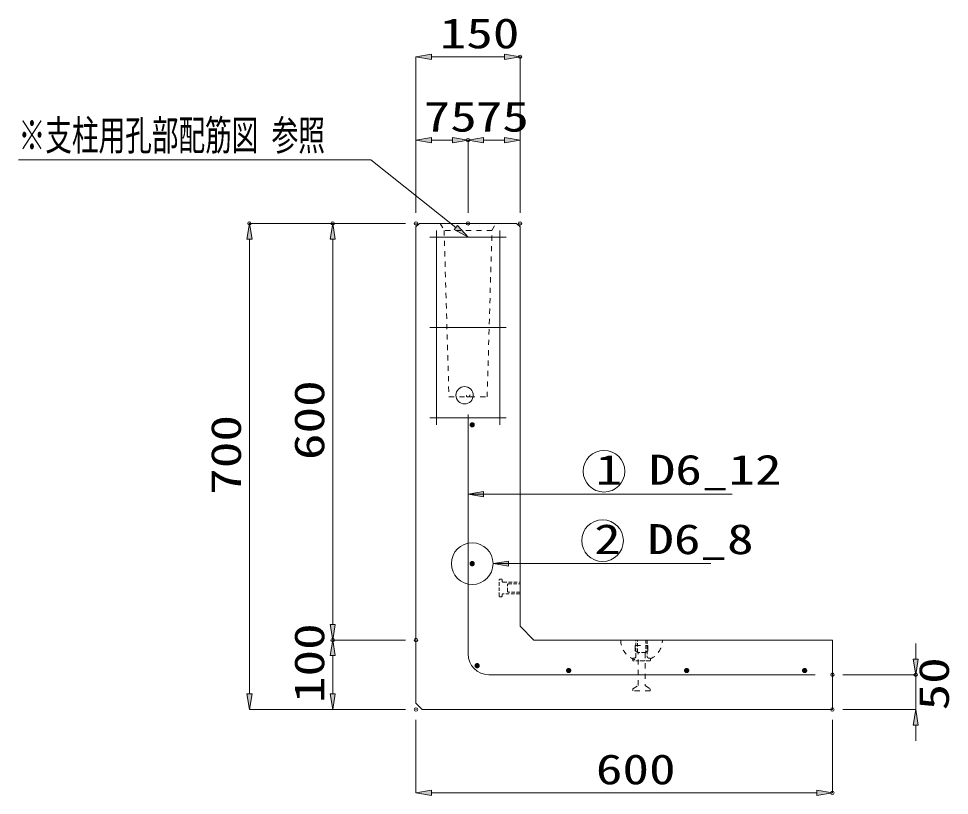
# Model space of a CAD drawing. Units: millimetres, scale not verified. Extents: x 0 to 6300, y 0 to 4455.
# Drawn here: x 3408 to 4749, y 754 to 1872 of the extents above; entities that cross this region are included whole.
import ezdxf
from ezdxf.enums import TextEntityAlignment as Align

# ---------------------------------------------------------------- set-up
doc = ezdxf.new("R2010")
doc.units = ezdxf.units.MM
doc.header["$LTSCALE"] = 10
doc.header["$PDMODE"] = 32
doc.header["$PDSIZE"] = 5
doc.linetypes.add('USER1', pattern=[1.5, 0.75, -0.75])
doc.linetypes.add('USER3', pattern=[0.75, 0.5, -0.25])
for name, color, linetype, lineweight in [('Defpoints_2', 7, 'Continuous', 13), ('S-1', 2, 'USER1', 13), ('S-2', 3, 'Continuous', 13), ('S-4', 4, 'USER3', 13), ('S-Dim', 1, 'Continuous', 13), ('S-Txt', 7, 'Continuous', 13)]:
    doc.layers.add(name, color=color, linetype=linetype, lineweight=lineweight)
doc.styles.add('ＭＳ ゴシック', font='')
doc.styles.get('ＭＳ ゴシック').set_extended_font_data('MS Gothic')

msp = doc.modelspace()

# ---------------------------------------------------------------- hatches: boundary and pattern name
at = {"layer": 'S-2'}
for points in [[(4064.5, 1287.5), (4064.48, 1287.88), (4064.41, 1288.25), (4064.29, 1288.6), (4064.13, 1288.95), (4063.93, 1289.26), (4063.69, 1289.55), (4063.41, 1289.81), (4063.11, 1290.03), (4062.78, 1290.21), (4062.43, 1290.35), (4062.06, 1290.45), (4061.69, 1290.49), (4061.31, 1290.49), (4060.94, 1290.45), (4060.57, 1290.35), (4060.22, 1290.21), (4059.89, 1290.03), (4059.59, 1289.81), (4059.31, 1289.55), (4059.07, 1289.26), (4058.87, 1288.95), (4058.71, 1288.6), (4058.59, 1288.25), (4058.52, 1287.88), (4058.5, 1287.5), (4061.5, 1287.5)], [(4058.5, 1287.5), (4058.52, 1287.12), (4058.59, 1286.75), (4058.71, 1286.4), (4058.87, 1286.05), (4059.07, 1285.74), (4059.31, 1285.45), (4059.59, 1285.19), (4059.89, 1284.97), (4060.22, 1284.79), (4060.57, 1284.65), (4060.94, 1284.55), (4061.31, 1284.51), (4061.69, 1284.51), (4062.06, 1284.55), (4062.43, 1284.65), (4062.78, 1284.79), (4063.11, 1284.97), (4063.41, 1285.19), (4063.69, 1285.45), (4063.93, 1285.74), (4064.13, 1286.05), (4064.29, 1286.4), (4064.41, 1286.75), (4064.48, 1287.12), (4064.5, 1287.5), (4061.5, 1287.5)], [(4064.5, 1087.5), (4064.48, 1087.88), (4064.41, 1088.25), (4064.29, 1088.6), (4064.13, 1088.95), (4063.93, 1089.26), (4063.69, 1089.55), (4063.41, 1089.81), (4063.11, 1090.03), (4062.78, 1090.21), (4062.43, 1090.35), (4062.06, 1090.45), (4061.69, 1090.49), (4061.31, 1090.49), (4060.94, 1090.45), (4060.57, 1090.35), (4060.22, 1090.21), (4059.89, 1090.03), (4059.59, 1089.81), (4059.31, 1089.55), (4059.07, 1089.26), (4058.87, 1088.95), (4058.71, 1088.6), (4058.59, 1088.25), (4058.52, 1087.88), (4058.5, 1087.5), (4061.5, 1087.5)], [(4058.5, 1087.5), (4058.52, 1087.12), (4058.59, 1086.75), (4058.71, 1086.4), (4058.87, 1086.05), (4059.07, 1085.74), (4059.31, 1085.45), (4059.59, 1085.19), (4059.89, 1084.97), (4060.22, 1084.79), (4060.57, 1084.65), (4060.94, 1084.55), (4061.31, 1084.51), (4061.69, 1084.51), (4062.06, 1084.55), (4062.43, 1084.65), (4062.78, 1084.79), (4063.11, 1084.97), (4063.41, 1085.19), (4063.69, 1085.45), (4063.93, 1085.74), (4064.13, 1086.05), (4064.29, 1086.4), (4064.41, 1086.75), (4064.48, 1087.12), (4064.5, 1087.5), (4061.5, 1087.5)], [(4071.53, 940.53), (4071.51, 940.91), (4071.44, 941.28), (4071.32, 941.63), (4071.16, 941.97), (4070.96, 942.29), (4070.72, 942.58), (4070.44, 942.84), (4070.14, 943.06), (4069.81, 943.24), (4069.46, 943.38), (4069.09, 943.48), (4068.72, 943.52), (4068.34, 943.52), (4067.97, 943.48), (4067.6, 943.38), (4067.25, 943.24), (4066.92, 943.06), (4066.62, 942.84), (4066.34, 942.58), (4066.1, 942.29), (4065.9, 941.97), (4065.74, 941.63), (4065.62, 941.28), (4065.55, 940.91), (4065.53, 940.53), (4068.53, 940.53)], [(4065.53, 940.53), (4065.55, 940.15), (4065.62, 939.78), (4065.74, 939.43), (4065.9, 939.08), (4066.1, 938.77), (4066.34, 938.48), (4066.62, 938.22), (4066.92, 938), (4067.25, 937.81), (4067.6, 937.68), (4067.97, 937.58), (4068.34, 937.54), (4068.72, 937.54), (4069.09, 937.58), (4069.46, 937.68), (4069.81, 937.81), (4070.14, 938), (4070.44, 938.22), (4070.72, 938.48), (4070.96, 938.77), (4071.16, 939.08), (4071.32, 939.43), (4071.44, 939.78), (4071.51, 940.15), (4071.53, 940.53), (4068.53, 940.53)], [(4203.5, 933.5), (4203.48, 933.88), (4203.41, 934.25), (4203.29, 934.6), (4203.13, 934.95), (4202.93, 935.26), (4202.69, 935.55), (4202.41, 935.81), (4202.11, 936.03), (4201.78, 936.21), (4201.43, 936.35), (4201.06, 936.45), (4200.69, 936.49), (4200.31, 936.49), (4199.94, 936.45), (4199.57, 936.35), (4199.22, 936.21), (4198.89, 936.03), (4198.59, 935.81), (4198.31, 935.55), (4198.07, 935.26), (4197.87, 934.95), (4197.71, 934.6), (4197.59, 934.25), (4197.52, 933.88), (4197.5, 933.5), (4200.5, 933.5)], [(4197.5, 933.5), (4197.52, 933.12), (4197.59, 932.75), (4197.71, 932.4), (4197.87, 932.05), (4198.07, 931.74), (4198.31, 931.45), (4198.59, 931.19), (4198.89, 930.97), (4199.22, 930.79), (4199.57, 930.65), (4199.94, 930.55), (4200.31, 930.51), (4200.69, 930.51), (4201.06, 930.55), (4201.43, 930.65), (4201.78, 930.79), (4202.11, 930.97), (4202.41, 931.19), (4202.69, 931.45), (4202.93, 931.74), (4203.13, 932.05), (4203.29, 932.4), (4203.41, 932.75), (4203.48, 933.12), (4203.5, 933.5), (4200.5, 933.5)], [(4373.5, 933.5), (4373.48, 933.88), (4373.41, 934.25), (4373.29, 934.6), (4373.13, 934.95), (4372.93, 935.26), (4372.69, 935.55), (4372.41, 935.81), (4372.11, 936.03), (4371.78, 936.21), (4371.43, 936.35), (4371.06, 936.45), (4370.69, 936.49), (4370.31, 936.49), (4369.94, 936.45), (4369.57, 936.35), (4369.22, 936.21), (4368.89, 936.03), (4368.59, 935.81), (4368.31, 935.55), (4368.07, 935.26), (4367.87, 934.95), (4367.71, 934.6), (4367.59, 934.25), (4367.52, 933.88), (4367.5, 933.5), (4370.5, 933.5)], [(4367.5, 933.5), (4367.52, 933.12), (4367.59, 932.75), (4367.71, 932.4), (4367.87, 932.05), (4368.07, 931.74), (4368.31, 931.45), (4368.59, 931.19), (4368.89, 930.97), (4369.22, 930.79), (4369.57, 930.65), (4369.94, 930.55), (4370.31, 930.51), (4370.69, 930.51), (4371.06, 930.55), (4371.43, 930.65), (4371.78, 930.79), (4372.11, 930.97), (4372.41, 931.19), (4372.69, 931.45), (4372.93, 931.74), (4373.13, 932.05), (4373.29, 932.4), (4373.41, 932.75), (4373.48, 933.12), (4373.5, 933.5), (4370.5, 933.5)], [(4543.5, 933.5), (4543.48, 933.88), (4543.41, 934.25), (4543.29, 934.6), (4543.13, 934.95), (4542.93, 935.26), (4542.69, 935.55), (4542.41, 935.81), (4542.11, 936.03), (4541.78, 936.21), (4541.43, 936.35), (4541.06, 936.45), (4540.69, 936.49), (4540.31, 936.49), (4539.94, 936.45), (4539.57, 936.35), (4539.22, 936.21), (4538.89, 936.03), (4538.59, 935.81), (4538.31, 935.55), (4538.07, 935.26), (4537.87, 934.95), (4537.71, 934.6), (4537.59, 934.25), (4537.52, 933.88), (4537.5, 933.5), (4540.5, 933.5)], [(4537.5, 933.5), (4537.52, 933.12), (4537.59, 932.75), (4537.71, 932.4), (4537.87, 932.05), (4538.07, 931.74), (4538.31, 931.45), (4538.59, 931.19), (4538.89, 930.97), (4539.22, 930.79), (4539.57, 930.65), (4539.94, 930.55), (4540.31, 930.51), (4540.69, 930.51), (4541.06, 930.55), (4541.43, 930.65), (4541.78, 930.79), (4542.11, 930.97), (4542.41, 931.19), (4542.69, 931.45), (4542.93, 931.74), (4543.13, 932.05), (4543.29, 932.4), (4543.41, 932.75), (4543.48, 933.12), (4543.5, 933.5), (4540.5, 933.5)]]:
    msp.add_hatch(color=256, dxfattribs=at).paths.add_polyline_path(points)
at = {"layer": 'S-Dim'}
for points in [[(4003, 1821.25), (4003, 1813.75), (3980.5, 1817.5)], [(4108, 1821.25), (4108, 1813.75), (4130.5, 1817.5)], [(4003, 1701.25), (4003, 1693.75), (3980.5, 1697.5)], [(4033, 1701.25), (4033, 1693.75), (4055.5, 1697.5)], [(4078, 1701.25), (4078, 1693.75), (4055.5, 1697.5)], [(4108, 1701.25), (4108, 1693.75), (4130.5, 1697.5)], [(3736.75, 1555), (3744.25, 1555), (3740.5, 1577.5)], [(3856.75, 1555), (3864.25, 1555), (3860.5, 1577.5)], [(4078, 1183.75), (4078, 1191.25), (4055.5, 1187.5)], [(4114, 1083.75), (4114, 1091.25), (4091.5, 1087.5)], [(3856.75, 1000), (3864.25, 1000), (3860.5, 977.5)], [(3856.75, 955), (3864.25, 955), (3860.5, 977.5)], [(4696.75, 950), (4704.25, 950), (4700.5, 927.5)], [(3736.75, 900), (3744.25, 900), (3740.5, 877.5)], [(3856.75, 900), (3864.25, 900), (3860.5, 877.5)], [(4696.75, 855), (4704.25, 855), (4700.5, 877.5)], [(4003, 761.25), (4003, 753.75), (3980.5, 757.5)], [(4558, 761.25), (4558, 753.75), (4580.5, 757.5)]]:
    msp.add_hatch(color=256, dxfattribs=at).paths.add_polyline_path(points)
at = {"layer": 'S-Txt'}
msp.add_hatch(color=256, dxfattribs=at).paths.add_polyline_path([(4040.23, 1574.45), (4055.5, 1557.5), (4035.56, 1568.58)])

# ---------------------------------------------------------------- linework, layer by layer
at = {"layer": 'Defpoints_2'}
for p in [(4130.5, 1817.5), (4055.5, 1697.5), (4055.5, 1697.5), (3740.5, 1577.5), (3860.5, 1577.5), (3980.5, 1577.5), (3980.5, 1577.5), (3980.5, 1577.5), (3980.5, 1577.5), (4055.5, 1577.5), (4055.5, 1577.5), (4130.5, 1577.5), (4130.5, 1577.5), (3860.5, 977.5), (3980.5, 977.5), (3980.5, 977.5), (4580.5, 927.5), (4700.5, 927.5), (3980.5, 877.5), (3980.5, 877.5), (3980.5, 877.5), (4580.5, 877.5), (4580.5, 877.5), (4580.5, 757.5)]:
    msp.add_point(p, dxfattribs=at)
at = {"layer": 'S-1', "linetype": 'Continuous'}
for p, q in [((3980.5, 1572.5), (3985.5, 1577.5)), ((3980.5, 886.5), (3980.5, 1572.5)), ((3985.5, 1577.5), (4125.5, 1577.5)), ((4125.5, 1577.5), (4130.5, 1572.5)), ((4130.5, 1572.5), (4130.5, 997.5)), ((4130.5, 997.5), (4150.5, 977.5)), ((4150.5, 977.5), (4580.5, 977.5)), ((4248, 977.5), (4313, 977.5)), ((4580.5, 977.5), (4580.5, 877.5)), ((3989.5, 877.5), (3980.5, 886.5)), ((4580.5, 877.5), (3989.5, 877.5))]:
    msp.add_line(p, q, dxfattribs=at)
at = {"layer": 'S-1'}
for p, q in [((4095.5, 1577.5), (4015.5, 1577.5)), ((4015.5, 1577.5), (4021, 1567.5)), ((4090, 1567.5), (4095.5, 1577.5)), ((4021, 1567.5), (4028, 1327.5)), ((4090, 1567.5), (4021, 1567.5)), ((4083, 1327.5), (4090, 1567.5)), ((4028, 1327.5), (4083, 1327.5)), ((4335.5, 977.5), (4275.5, 977.5))]:
    msp.add_line(p, q, dxfattribs=at)
msp.add_circle((4055.5, 1330), 2.5, dxfattribs=at)
msp.add_arc((4305.5, 977.5), 30, 180, 0, dxfattribs=at)
at = {"layer": 'S-1', "linetype": 'Continuous'}
msp.add_ellipse((4050.5, 1330), major_axis=(12.5, 0), ratio=0.994308, dxfattribs=at)
at = {"layer": 'S-2'}
for p, q in [((4110.5, 1557.5), (4000.5, 1557.5)), ((4009.89, 1567.5), (4009.89, 1287.5)), ((4101.11, 1567.5), (4101.11, 1287.5)), ((4110.5, 1427.5), (4000.5, 1427.5)), ((4055.5, 957.5), (4055.5, 1302.5)), ((4110.5, 1297.5), (4000.5, 1297.5)), ((4555.5, 927.5), (4085.5, 927.5))]:
    msp.add_line(p, q, dxfattribs=at)
for points in [[(4064.5, 1287.5), (4064.48, 1287.88), (4064.41, 1288.25), (4064.29, 1288.6), (4064.13, 1288.95), (4063.93, 1289.26), (4063.69, 1289.55), (4063.41, 1289.81), (4063.11, 1290.03), (4062.78, 1290.21), (4062.43, 1290.35), (4062.06, 1290.45), (4061.69, 1290.49), (4061.31, 1290.49), (4060.94, 1290.45), (4060.57, 1290.35), (4060.22, 1290.21), (4059.89, 1290.03), (4059.59, 1289.81), (4059.31, 1289.55), (4059.07, 1289.26), (4058.87, 1288.95), (4058.71, 1288.6), (4058.59, 1288.25), (4058.52, 1287.88), (4058.5, 1287.5), (4061.5, 1287.5)], [(4058.5, 1287.5), (4058.52, 1287.12), (4058.59, 1286.75), (4058.71, 1286.4), (4058.87, 1286.05), (4059.07, 1285.74), (4059.31, 1285.45), (4059.59, 1285.19), (4059.89, 1284.97), (4060.22, 1284.79), (4060.57, 1284.65), (4060.94, 1284.55), (4061.31, 1284.51), (4061.69, 1284.51), (4062.06, 1284.55), (4062.43, 1284.65), (4062.78, 1284.79), (4063.11, 1284.97), (4063.41, 1285.19), (4063.69, 1285.45), (4063.93, 1285.74), (4064.13, 1286.05), (4064.29, 1286.4), (4064.41, 1286.75), (4064.48, 1287.12), (4064.5, 1287.5), (4061.5, 1287.5)], [(4064.5, 1087.5), (4064.48, 1087.88), (4064.41, 1088.25), (4064.29, 1088.6), (4064.13, 1088.95), (4063.93, 1089.26), (4063.69, 1089.55), (4063.41, 1089.81), (4063.11, 1090.03), (4062.78, 1090.21), (4062.43, 1090.35), (4062.06, 1090.45), (4061.69, 1090.49), (4061.31, 1090.49), (4060.94, 1090.45), (4060.57, 1090.35), (4060.22, 1090.21), (4059.89, 1090.03), (4059.59, 1089.81), (4059.31, 1089.55), (4059.07, 1089.26), (4058.87, 1088.95), (4058.71, 1088.6), (4058.59, 1088.25), (4058.52, 1087.88), (4058.5, 1087.5), (4061.5, 1087.5)], [(4058.5, 1087.5), (4058.52, 1087.12), (4058.59, 1086.75), (4058.71, 1086.4), (4058.87, 1086.05), (4059.07, 1085.74), (4059.31, 1085.45), (4059.59, 1085.19), (4059.89, 1084.97), (4060.22, 1084.79), (4060.57, 1084.65), (4060.94, 1084.55), (4061.31, 1084.51), (4061.69, 1084.51), (4062.06, 1084.55), (4062.43, 1084.65), (4062.78, 1084.79), (4063.11, 1084.97), (4063.41, 1085.19), (4063.69, 1085.45), (4063.93, 1085.74), (4064.13, 1086.05), (4064.29, 1086.4), (4064.41, 1086.75), (4064.48, 1087.12), (4064.5, 1087.5), (4061.5, 1087.5)], [(4071.53, 940.53), (4071.51, 940.91), (4071.44, 941.28), (4071.32, 941.63), (4071.16, 941.97), (4070.96, 942.29), (4070.72, 942.58), (4070.44, 942.84), (4070.14, 943.06), (4069.81, 943.24), (4069.46, 943.38), (4069.09, 943.48), (4068.72, 943.52), (4068.34, 943.52), (4067.97, 943.48), (4067.6, 943.38), (4067.25, 943.24), (4066.92, 943.06), (4066.62, 942.84), (4066.34, 942.58), (4066.1, 942.29), (4065.9, 941.97), (4065.74, 941.63), (4065.62, 941.28), (4065.55, 940.91), (4065.53, 940.53), (4068.53, 940.53)], [(4065.53, 940.53), (4065.55, 940.15), (4065.62, 939.78), (4065.74, 939.43), (4065.9, 939.08), (4066.1, 938.77), (4066.34, 938.48), (4066.62, 938.22), (4066.92, 938), (4067.25, 937.81), (4067.6, 937.68), (4067.97, 937.58), (4068.34, 937.54), (4068.72, 937.54), (4069.09, 937.58), (4069.46, 937.68), (4069.81, 937.81), (4070.14, 938), (4070.44, 938.22), (4070.72, 938.48), (4070.96, 938.77), (4071.16, 939.08), (4071.32, 939.43), (4071.44, 939.78), (4071.51, 940.15), (4071.53, 940.53), (4068.53, 940.53)], [(4203.5, 933.5), (4203.48, 933.88), (4203.41, 934.25), (4203.29, 934.6), (4203.13, 934.95), (4202.93, 935.26), (4202.69, 935.55), (4202.41, 935.81), (4202.11, 936.03), (4201.78, 936.21), (4201.43, 936.35), (4201.06, 936.45), (4200.69, 936.49), (4200.31, 936.49), (4199.94, 936.45), (4199.57, 936.35), (4199.22, 936.21), (4198.89, 936.03), (4198.59, 935.81), (4198.31, 935.55), (4198.07, 935.26), (4197.87, 934.95), (4197.71, 934.6), (4197.59, 934.25), (4197.52, 933.88), (4197.5, 933.5), (4200.5, 933.5)], [(4197.5, 933.5), (4197.52, 933.12), (4197.59, 932.75), (4197.71, 932.4), (4197.87, 932.05), (4198.07, 931.74), (4198.31, 931.45), (4198.59, 931.19), (4198.89, 930.97), (4199.22, 930.79), (4199.57, 930.65), (4199.94, 930.55), (4200.31, 930.51), (4200.69, 930.51), (4201.06, 930.55), (4201.43, 930.65), (4201.78, 930.79), (4202.11, 930.97), (4202.41, 931.19), (4202.69, 931.45), (4202.93, 931.74), (4203.13, 932.05), (4203.29, 932.4), (4203.41, 932.75), (4203.48, 933.12), (4203.5, 933.5), (4200.5, 933.5)], [(4373.5, 933.5), (4373.48, 933.88), (4373.41, 934.25), (4373.29, 934.6), (4373.13, 934.95), (4372.93, 935.26), (4372.69, 935.55), (4372.41, 935.81), (4372.11, 936.03), (4371.78, 936.21), (4371.43, 936.35), (4371.06, 936.45), (4370.69, 936.49), (4370.31, 936.49), (4369.94, 936.45), (4369.57, 936.35), (4369.22, 936.21), (4368.89, 936.03), (4368.59, 935.81), (4368.31, 935.55), (4368.07, 935.26), (4367.87, 934.95), (4367.71, 934.6), (4367.59, 934.25), (4367.52, 933.88), (4367.5, 933.5), (4370.5, 933.5)], [(4367.5, 933.5), (4367.52, 933.12), (4367.59, 932.75), (4367.71, 932.4), (4367.87, 932.05), (4368.07, 931.74), (4368.31, 931.45), (4368.59, 931.19), (4368.89, 930.97), (4369.22, 930.79), (4369.57, 930.65), (4369.94, 930.55), (4370.31, 930.51), (4370.69, 930.51), (4371.06, 930.55), (4371.43, 930.65), (4371.78, 930.79), (4372.11, 930.97), (4372.41, 931.19), (4372.69, 931.45), (4372.93, 931.74), (4373.13, 932.05), (4373.29, 932.4), (4373.41, 932.75), (4373.48, 933.12), (4373.5, 933.5), (4370.5, 933.5)], [(4543.5, 933.5), (4543.48, 933.88), (4543.41, 934.25), (4543.29, 934.6), (4543.13, 934.95), (4542.93, 935.26), (4542.69, 935.55), (4542.41, 935.81), (4542.11, 936.03), (4541.78, 936.21), (4541.43, 936.35), (4541.06, 936.45), (4540.69, 936.49), (4540.31, 936.49), (4539.94, 936.45), (4539.57, 936.35), (4539.22, 936.21), (4538.89, 936.03), (4538.59, 935.81), (4538.31, 935.55), (4538.07, 935.26), (4537.87, 934.95), (4537.71, 934.6), (4537.59, 934.25), (4537.52, 933.88), (4537.5, 933.5), (4540.5, 933.5)], [(4537.5, 933.5), (4537.52, 933.12), (4537.59, 932.75), (4537.71, 932.4), (4537.87, 932.05), (4538.07, 931.74), (4538.31, 931.45), (4538.59, 931.19), (4538.89, 930.97), (4539.22, 930.79), (4539.57, 930.65), (4539.94, 930.55), (4540.31, 930.51), (4540.69, 930.51), (4541.06, 930.55), (4541.43, 930.65), (4541.78, 930.79), (4542.11, 930.97), (4542.41, 931.19), (4542.69, 931.45), (4542.93, 931.74), (4543.13, 932.05), (4543.29, 932.4), (4543.41, 932.75), (4543.48, 933.12), (4543.5, 933.5), (4540.5, 933.5)]]:
    msp.add_lwpolyline(points, close=True, dxfattribs=at)
msp.add_arc((4085.5, 957.5), 30, 180, 270, dxfattribs=at)
at = {"layer": 'S-4'}
for p, q in [((4100.5, 1040.75), (4100.5, 1064.25)), ((4101.5, 1065.25), (4103.5, 1065.25)), ((4104.5, 1064.25), (4104.5, 1062.75)), ((4106.5, 1060.75), (4130, 1060.75)), ((4130, 1060.75), (4130.5, 1060.25)), ((4130.5, 1060.25), (4130.5, 1044.75)), ((4112.5, 1057.55), (4113.45, 1058.5)), ((4112.5, 1047.45), (4112.5, 1057.55)), ((4113.45, 1046.5), (4112.5, 1047.45)), ((4113.45, 1058.5), (4130.5, 1058.5)), ((4130.5, 1046.5), (4113.45, 1046.5)), ((4103.5, 1039.75), (4101.5, 1039.75)), ((4104.5, 1042.25), (4104.5, 1040.75)), ((4130, 1044.25), (4106.5, 1044.25)), ((4130.5, 1044.75), (4130, 1044.25)), ((4297.25, 977), (4297.75, 977.5)), ((4297.25, 953.5), (4297.25, 977)), ((4297.75, 977.5), (4313.25, 977.5)), ((4299.5, 960.45), (4299.5, 977.5)), ((4311.5, 977.5), (4311.5, 960.45)), ((4313.25, 977.5), (4313.75, 977)), ((4313.75, 977), (4313.75, 953.5)), ((4300.45, 959.5), (4299.5, 960.45)), ((4310.55, 959.5), (4300.45, 959.5)), ((4311.5, 960.45), (4310.55, 959.5)), ((4292.75, 948.5), (4292.75, 950.5)), ((4293.75, 951.5), (4295.25, 951.5)), ((4317.25, 947.5), (4293.75, 947.5)), ((4315.75, 951.5), (4317.25, 951.5)), ((4318.25, 950.5), (4318.25, 948.5))]:
    msp.add_line(p, q, dxfattribs=at)
at = {"layer": 'S-4', "linetype": 'USER1'}
for p, q in [((4296.5, 962), (4296.5, 969.5)), ((4296.5, 969.5), (4314.5, 969.5)), ((4314.5, 969.5), (4314.5, 962)), ((4300.5, 959), (4296.5, 962)), ((4300.5, 912), (4300.5, 959)), ((4314.5, 962), (4310.5, 959)), ((4310.5, 959), (4310.5, 912)), ((4293, 907), (4300.5, 912)), ((4310.5, 912), (4318, 907)), ((4293, 904.5), (4293, 907)), ((4318, 904.5), (4293, 904.5)), ((4318, 907), (4318, 904.5))]:
    msp.add_line(p, q, dxfattribs=at)
at = {"layer": 'S-4'}
for centre, radius, start, end in [((4101.5, 1064.25), 1, 90, 180), ((4103.5, 1064.25), 1, 0, 90), ((4106.5, 1062.75), 2, 180, 270), ((4101.5, 1040.75), 1, 180, 270), ((4103.5, 1040.75), 1, 270, 0), ((4106.5, 1042.25), 2, 90, 180), ((4295.25, 953.5), 2, 270, 0), ((4315.75, 953.5), 2, 180, 270), ((4293.75, 950.5), 1, 90, 180), ((4293.75, 948.5), 1, 180, 270), ((4317.25, 950.5), 1, 0, 90), ((4317.25, 948.5), 1, 270, 0)]:
    msp.add_arc(centre, radius, start, end, dxfattribs=at)
at = {"layer": 'S-Dim'}
for p, q in [((3980.5, 1592.5), (3980.5, 1817.5)), ((4003, 1817.5), (4108, 1817.5)), ((4130.5, 1592.5), (4130.5, 1817.5)), ((3980.5, 1592.5), (3980.5, 1697.5)), ((4003, 1697.5), (4033, 1697.5)), ((4055.5, 1592.5), (4055.5, 1697.5)), ((4055.5, 1592.5), (4055.5, 1697.5)), ((4108, 1697.5), (4078, 1697.5)), ((4130.5, 1592.5), (4130.5, 1697.5)), ((3965.5, 1577.5), (3740.5, 1577.5)), ((3965.5, 1577.5), (3860.5, 1577.5)), ((3740.5, 900), (3740.5, 1555)), ((3860.5, 1000), (3860.5, 1555)), ((4055.5, 1187.5), (4210.5, 1187.5)), ((4210.5, 1187.5), (4220.5, 1187.5)), ((4220.5, 1187.5), (4231.75, 1187.5)), ((4231.75, 1187.5), (4436.05, 1187.5)), ((4091.5, 1087.5), (4208.5, 1087.5)), ((4208.5, 1087.5), (4218.5, 1087.5)), ((4218.5, 1087.5), (4229.75, 1087.5)), ((4229.75, 1087.5), (4405.25, 1087.5)), ((3965.5, 977.5), (3860.5, 977.5)), ((3965.5, 977.5), (3860.5, 977.5)), ((4700.5, 950), (4700.5, 972.5)), ((3860.5, 900), (3860.5, 955)), ((4595.5, 927.5), (4700.5, 927.5)), ((4700.5, 877.5), (4700.5, 927.5)), ((3965.5, 877.5), (3740.5, 877.5)), ((3965.5, 877.5), (3860.5, 877.5)), ((4595.5, 877.5), (4700.5, 877.5)), ((3980.5, 862.5), (3980.5, 757.5)), ((4580.5, 862.5), (4580.5, 757.5)), ((4700.5, 855), (4700.5, 832.5)), ((4003, 757.5), (4558, 757.5))]:
    msp.add_line(p, q, dxfattribs=at)
for points in [[(4003, 1821.25), (4003, 1813.75), (3980.5, 1817.5)], [(4108, 1821.25), (4108, 1813.75), (4130.5, 1817.5)], [(4003, 1701.25), (4003, 1693.75), (3980.5, 1697.5)], [(4033, 1701.25), (4033, 1693.75), (4055.5, 1697.5)], [(4078, 1701.25), (4078, 1693.75), (4055.5, 1697.5)], [(4108, 1701.25), (4108, 1693.75), (4130.5, 1697.5)], [(3736.75, 1555), (3744.25, 1555), (3740.5, 1577.5)], [(3856.75, 1555), (3864.25, 1555), (3860.5, 1577.5)], [(4078, 1183.75), (4078, 1191.25), (4055.5, 1187.5)], [(4114, 1083.75), (4114, 1091.25), (4091.5, 1087.5)], [(3856.75, 1000), (3864.25, 1000), (3860.5, 977.5)], [(3856.75, 955), (3864.25, 955), (3860.5, 977.5)], [(4696.75, 950), (4704.25, 950), (4700.5, 927.5)], [(3736.75, 900), (3744.25, 900), (3740.5, 877.5)], [(3856.75, 900), (3864.25, 900), (3860.5, 877.5)], [(4696.75, 855), (4704.25, 855), (4700.5, 877.5)], [(4003, 761.25), (4003, 753.75), (3980.5, 757.5)], [(4558, 761.25), (4558, 753.75), (4580.5, 757.5)]]:
    msp.add_lwpolyline(points, close=True, dxfattribs=at)
for centre in [(4251.38, 1220.62), (4249.38, 1120.62), (4061.5, 1087.5)]:
    msp.add_circle(centre, 30, dxfattribs=at)
at = {"layer": 'S-Txt'}
for p, q in [((3407.96, 1669.15), (3909.86, 1669.15)), ((3915.26, 1669.15), (3909.86, 1669.15)), ((4037.9, 1571.51), (3915.26, 1669.15))]:
    msp.add_line(p, q, dxfattribs=at)
msp.add_lwpolyline([(4040.23, 1574.45), (4055.5, 1557.5), (4035.56, 1568.58)], close=True, dxfattribs=at)

# ---------------------------------------------------------------- texts
at = {"layer": 'S-Dim', "style": 'ＭＳ ゴシック', "width": 1.3}
for s, p in [('150', (4014.7, 1816.67)), ('75', (3991.6, 1696.67)), ('75', (4066.6, 1696.67)), ('1 D6_12', (4239.25, 1188.17)), ('2 D6_8', (4237.25, 1088.17)), ('600', (4239.7, 756.67))]:
    msp.add_text(s, height=43.3, dxfattribs=at).set_placement(p, align=Align.BOTTOM_LEFT)
for s, p in [('600', (3861.33, 1236.7)), ('700', (3741.33, 1186.7)), ('100', (3861.33, 886.7)), ('50', (4761.33, 876.1))]:
    msp.add_text(s, height=43.3, rotation=90, dxfattribs=at).set_placement(p, align=Align.BOTTOM_LEFT)
at = {"layer": 'S-Txt', "style": 'ＭＳ ゴシック', "width": 0.65}
msp.add_text('※支柱用孔部配筋図 参照', height=43.3, dxfattribs=at).set_placement((3407.96, 1669.82), align=Align.BOTTOM_LEFT)

doc.saveas('drawing.dxf')
